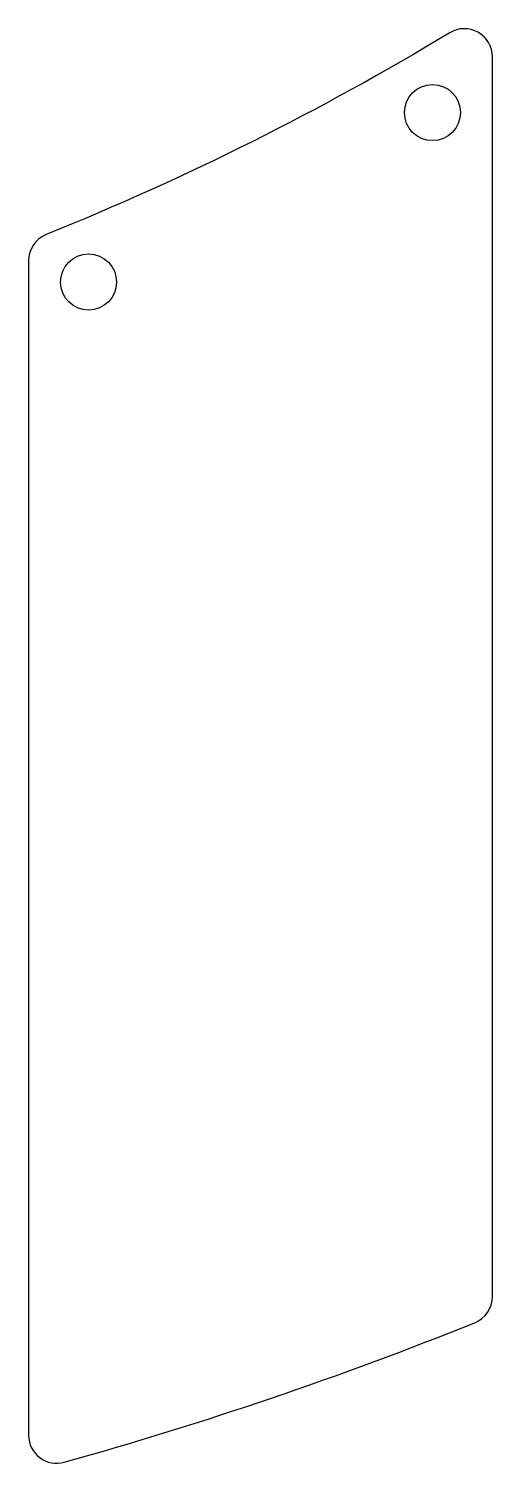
# Model space of a CAD drawing. Header units: millimetres. Extents: x 30.1 to 48.3, y -54.5 to 1.7.
import ezdxf

# ---------------------------------------------------------------- set-up
doc = ezdxf.new("R2010")
doc.units = ezdxf.units.MM
doc.layers.get('0').update_dxf_attribs({"linetype": 'CONTINUOUS'})

msp = doc.modelspace()

# ---------------------------------------------------------------- linework, layer by layer
msp.add_lwpolyline([(30.751, -6.365, 0.305823), (30.063, -7.385), (30.063, -53.434, 0.49663), (31.459, -54.493, 0.027079), (47.572, -49.026, 0.306466), (48.263, -48.005), (48.263, 0.607, 0.583786), (46.594, 1.549, -0.039825)], format="xyb", close=True)
for centre in [(45.913, -1.582), (32.413, -8.225)]:
    msp.add_circle(centre, 1.1)

doc.saveas('drawing.dxf')
